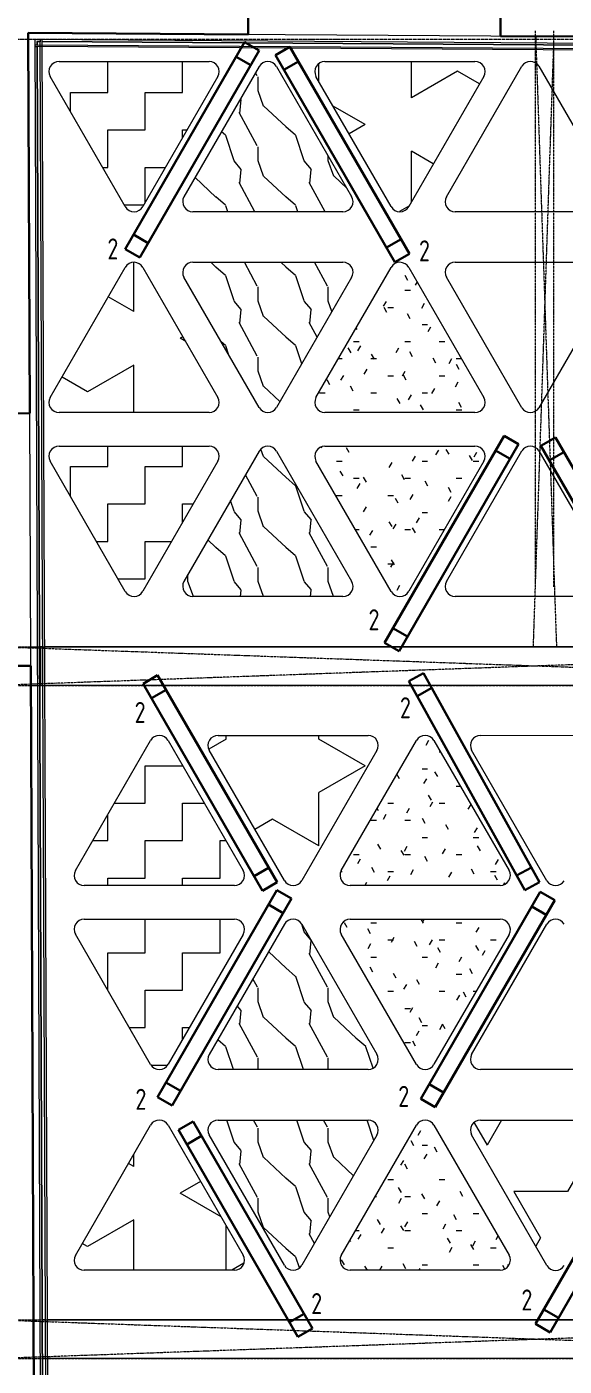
# Model space of a CAD drawing. Header units: millimetres. Extents: x -10438 to 68527, y -5058 to 44223.
# Drawn here: x 48858 to 52052, y 28659 to 36618 of the extents above; entities that cross this region are included whole.
import ezdxf

# ---------------------------------------------------------------- set-up
doc = ezdxf.new("R2010")
doc.units = ezdxf.units.MM
for name, pattern in [('ADSK_Линия сетки', [25, 20, -2.5, 0, -2.5]), ('ADSK_Штрих_ш3 п1_5', [4.5, 3, -1.5]), ('ADSK_Штрихпунктирная 2 точки_ш15 п1_5 п1_5 п1_5', [19.5, 15, -1.5, 0, -1.5, 0, -1.5])]:
    doc.linetypes.add(name, pattern=pattern)
for name, color, linetype, lineweight in [('Аннотация', 7, 'Continuous', 20), ('Каркас', 7, 'Continuous', 18), ('Оси', 7, 'Continuous', 9), ('Потолки', 7, 'Continuous', 9), ('Потолки штриховка', 7, 'Continuous', 9), ('Стены несущие', 7, 'Continuous', 30), ('Стены отделка', 7, 'Continuous', 30), ('Стены штриховка', 7, 'Continuous', 9)]:
    doc.layers.add(name, color=color, linetype=linetype, lineweight=lineweight)
doc.layers.add('Линии', color=7, linetype='Continuous', lineweight=9, true_color=0x00a600)
doc.styles.add('GOST Common_4', font='GOST_Common.ttf', dxfattribs={"width": 0.8, "height": 350})
pattern_1 = [(108.435, (108.29, 0), (-416.50086, 832.99954), [158.051, -1159.038]), (139.399, (58.31, 149.94), (-2499.010644, 2082.486787), [76.799, -3763.143]), (136.848, (416.5, 199.92), (-6247.5402574, 5830.957739), [182.691, -8951.868]), (109.983, (283.22, 324.87), (-1249.49393, 3332.002656), [97.5, -4777.508]), (90, (249.9, 0), (-416.5, 416.5), [83.3, -333.2]), (118.443, (249.9, 83.3), (2915.5071394, -5414.4962996), [227.365, -11140.87]), (84.289, (141.61, 283.22), (-416.5263, -3748.496867), [83.716, -4102.058]), (129.806, (149.94, 366.52), (1666.01521, -2082.48651), [65.059, -3187.91])]
pattern_2 = [(0, (0, 0), (406.4, 101.6), [33.528, -271.272, 33.528, -271.272, -1625.6]), (0, (0, 0), (406.4, 101.6), [-609.6, 33.528, -576.072, 33.528, -271.272, -711.2]), (0, (0, 0), (406.4, 101.6), [-1524, 33.528, -169.672, 33.528, -474.472]), (120, (152.4, 50.8), (-291.18818, 301.15272), [33.528, -271.272, 33.528, -271.272, -1625.6]), (120, (152.4, 50.8), (-291.18818, 301.15272), [-609.6, 33.528, -576.072, 33.528, -271.272, -711.2]), (120, (152.4, 50.8), (-291.18818, 301.15272), [-1524, 33.528, -169.672, 33.528, -474.472]), (240, (203.2, 254), (-115.21182, -402.75272), [33.528, -271.272, 33.528, -271.272, -1625.6]), (240, (203.2, 254), (-115.21182, -402.75272), [-609.6, 33.528, -576.072, 33.528, -271.272, -711.2]), (240, (203.2, 254), (-115.21182, -402.75272), [-1524, 33.528, -169.672, 33.528, -474.472])]
pattern_3 = [(0, (0, 0), (222.25, 222.25), [222.25, -222.25]), (90, (222.25, 0), (-222.25, 222.25), [222.25, -222.25])]
pattern_4 = [(108.435, (108.29, 0), (-416.50086, 832.99954), [158.05, -1159.038]), (139.399, (58.31, 149.94), (-2499.010644, 2082.486787), [76.799, -3763.143]), (136.848, (416.5, 199.92), (-6247.5402574, 5830.957739), [182.691, -8951.868]), (109.983, (283.22, 324.87), (-1249.49393, 3332.002656), [97.5, -4777.508]), (90, (249.9, 0), (-416.5, 416.5), [83.3, -333.2]), (118.443, (249.9, 83.3), (2915.5071394, -5414.4962996), [227.365, -11140.87]), (84.289, (141.61, 283.22), (-416.5263, -3748.496867), [83.716, -4102.058]), (129.806, (149.94, 366.52), (1666.01521, -2082.48651), [65.059, -3187.91])]

msp = doc.modelspace()

# ---------------------------------------------------------------- hatches: boundary and pattern name
at = {"layer": 'Потолки штриховка', "lineweight": 18}
h = msp.add_hatch(dxfattribs=at)
h.set_pattern_fill('FP_45', color=256, style=0, pattern_type=2)
h.set_pattern_definition(pattern_3)
h.paths.add_polyline_path([(49488.903, 35519.35), (49502.906, 35519.423), (49516.51, 35522.739), (49528.975, 35529.119), (49541.363, 35540.603), (49547.87, 35549.528), (49994.107, 36321.75), (49999.941, 36336.256), (50001.843, 36351.776), (49999.685, 36367.262), (49993.523, 36381.785), (49984.034, 36394.029), (49971.597, 36403.504), (49957.139, 36409.458), (49941.636, 36411.488), (49049.6, 36411.672), (49034.255, 36409.676), (49019.931, 36403.822), (49007.58, 36394.498), (48996.908, 36379.733), (48991.902, 36368.114), (48989.618, 36352.809), (48991.902, 36335.935), (48996.908, 36322.997), (49443.613, 35548.976), (49451.994, 35537.756), (49462.735, 35528.773), (49475.266, 35522.524), (49488.59, 35519.423)])
h = msp.add_hatch(dxfattribs=at)
h.set_pattern_fill('FP_48', color=256, style=0, pattern_type=2)
h.set_pattern_definition(pattern_4)
h.paths.add_polyline_path([(50238.8, 35518.976), (50736.783, 35518.976), (50750.703, 35520.613), (50763.864, 35525.435), (50775.546, 35533.179), (50785.114, 35543.421), (50792.044, 35555.604), (50795.959, 35569.062), (50796.644, 35583.061), (50794.063, 35596.837), (50788.357, 35609.639), (50338.546, 36387.25), (50333.083, 36394.329), (50320.65, 36403.822), (50306.186, 36409.778), (50289.759, 36411.672), (50275.037, 36409.676), (50260.722, 36403.729), (50248.318, 36394.198), (50238.8, 36381.785), (49791.84, 35607.622), (49786.268, 35593.19), (49784.572, 35577.812), (49786.863, 35562.512), (49792.991, 35548.307), (49802.547, 35536.14), (49814.897, 35526.822), (49829.219, 35520.971), (49844.56, 35518.976), (49994.107, 35518.976)])
h = msp.add_hatch(dxfattribs=at)
h.set_pattern_fill('STARS', color=256, scale=100, angle=90, style=0)
h.paths.add_polyline_path([(51068.656, 35519.35), (51082.658, 35519.423), (51096.262, 35522.739), (51108.727, 35529.119), (51119.374, 35538.213), (51127.622, 35549.528), (51573.859, 36321.75), (51579.693, 36336.256), (51581.596, 36351.776), (51579.437, 36367.262), (51572.252, 36383.105), (51563.786, 36394.029), (51551.349, 36403.504), (51536.891, 36409.458), (51521.388, 36411.488), (50629.352, 36411.672), (50614.007, 36409.676), (50599.683, 36403.822), (50587.332, 36394.498), (50576.661, 36379.733), (50571.077, 36364.243), (50569.37, 36352.809), (50571.077, 36337.429), (50576.661, 36322.997), (51023.365, 35548.976), (51031.746, 35537.756), (51042.487, 35528.773), (51055.018, 35522.524)])
h = msp.add_hatch(dxfattribs=at)
h.set_pattern_fill('STARS', color=256, scale=100, angle=90, style=0)
h.paths.add_polyline_path([(49049.6, 34325.621), (49941.636, 34325.805), (49957.139, 34327.835), (49971.597, 34333.789), (49984.034, 34343.264), (49994.107, 34356.797), (49999.941, 34371.869), (50001.843, 34385.517), (49999.941, 34401.037), (49994.107, 34415.544), (49547.474, 35188.309), (49539.621, 35199.08), (49528.3, 35208.52), (49516.51, 35214.554), (49502.906, 35217.87), (49488.903, 35217.943), (49474.834, 35214.554), (49462.735, 35208.52), (49451.994, 35199.537), (49443.313, 35187.765), (48996.908, 34414.296), (48991.325, 34399.864), (48989.618, 34384.484), (48991.902, 34369.179), (48998.026, 34354.968), (49007.58, 34342.795), (49019.931, 34333.471), (49034.255, 34327.617)])
h = msp.add_hatch(dxfattribs=at)
h.set_pattern_fill('FP_61', color=256, style=0, pattern_type=2)
h.set_pattern_definition(pattern_1)
h.paths.add_polyline_path([(50290.674, 34325.5), (50306.302, 34327.563), (50320.65, 34333.472), (50333.184, 34343.095), (50342.689, 34355.434), (50792.044, 35135.926), (50794.063, 35140.456), (50796.644, 35154.232), (50795.959, 35168.231), (50792.044, 35181.689), (50785.114, 35193.872), (50775.546, 35204.114), (50763.864, 35211.858), (50750.703, 35216.68), (50736.783, 35218.317), (49844.56, 35218.317), (49829.219, 35216.322), (49814.897, 35210.471), (49802.547, 35201.153), (49791.84, 35186.318), (49786.268, 35170.807), (49784.572, 35159.481), (49786.268, 35144.103), (49791.84, 35129.671), (50238.738, 34355.349), (50248.318, 34343.095), (50264.098, 34332.161), (50275.168, 34327.563), (50289.759, 34325.621)])
h = msp.add_hatch(dxfattribs=at)
h.set_pattern_fill('FP_64', color=256, style=0, pattern_type=2)
h.set_pattern_definition(pattern_2)
h.paths.add_polyline_path([(50629.352, 34325.621), (51521.388, 34325.805), (51536.891, 34327.835), (51551.349, 34333.789), (51563.786, 34343.264), (51573.859, 34356.797), (51579.693, 34371.869), (51581.596, 34385.517), (51579.437, 34401.674), (51573.859, 34415.544), (51127.226, 35188.309), (51119.374, 35199.08), (51108.727, 35208.174), (51095.38, 35214.769), (51082.658, 35217.87), (51068.342, 35217.87), (51055.018, 35214.769), (51042.074, 35208.174), (51031.405, 35199.08), (51023.066, 35187.765), (50576.661, 34414.296), (50571.077, 34399.864), (50569.37, 34384.484), (50571.655, 34369.179), (50577.778, 34354.968), (50587.332, 34342.795), (50599.683, 34333.471), (50614.007, 34327.617)])
h = msp.add_hatch(dxfattribs=at)
h.set_pattern_fill('FP_65', color=256, style=0, pattern_type=2)
h.set_pattern_definition(pattern_3)
h.paths.add_polyline_path([(49488.903, 33233.362), (49502.906, 33233.435), (49516.51, 33236.751), (49528.975, 33243.131), (49541.363, 33254.615), (49547.87, 33263.54), (49994.107, 34035.761), (49999.941, 34050.268), (50001.843, 34065.788), (49999.685, 34081.274), (49993.523, 34095.797), (49984.034, 34108.041), (49971.597, 34117.516), (49957.139, 34123.47), (49941.636, 34125.5), (49049.6, 34125.684), (49034.255, 34123.688), (49019.931, 34117.833), (49007.58, 34108.51), (48996.908, 34093.744), (48991.325, 34078.254), (48989.618, 34066.821), (48991.325, 34051.441), (48996.908, 34037.008), (49443.613, 33262.988), (49451.994, 33251.768), (49462.735, 33242.785), (49475.266, 33236.536), (49488.59, 33233.435)])
h = msp.add_hatch(dxfattribs=at)
h.set_pattern_fill('FP_49', color=256, style=0, pattern_type=2)
h.set_pattern_definition(pattern_1)
h.paths.add_polyline_path([(50264.098, 33232.988), (50736.783, 33232.988), (50750.703, 33234.625), (50763.864, 33239.447), (50775.546, 33247.191), (50785.114, 33257.433), (50792.044, 33269.616), (50795.959, 33283.074), (50796.644, 33297.073), (50792.044, 33315.379), (50788.357, 33323.651), (50342.64, 34095.956), (50333.083, 34108.34), (50320.65, 34117.833), (50306.186, 34123.79), (50289.759, 34125.684), (50275.168, 34123.742), (50260.722, 34117.741), (50248.318, 34108.21), (50238.8, 34095.797), (49791.84, 33321.634), (49786.268, 33307.202), (49784.572, 33291.824), (49786.863, 33276.524), (49792.991, 33262.319), (49802.547, 33250.152), (49814.897, 33240.834), (49829.219, 33234.983), (49844.56, 33232.988), (50238.8, 33232.988)])
h = msp.add_hatch(dxfattribs=at)
h.set_pattern_fill('FP_64', color=256, style=0, pattern_type=2)
h.set_pattern_definition(pattern_2)
h.paths.add_polyline_path([(51068.656, 33233.362), (51082.658, 33233.435), (51096.262, 33236.751), (51108.727, 33243.131), (51119.374, 33252.225), (51127.622, 33263.54), (51573.859, 34035.761), (51579.693, 34050.268), (51581.596, 34065.788), (51579.437, 34081.274), (51572.252, 34097.117), (51563.786, 34108.041), (51551.349, 34117.516), (51536.891, 34123.47), (51521.388, 34125.5), (50629.352, 34125.684), (50614.007, 34123.688), (50599.683, 34117.833), (50587.332, 34108.51), (50576.661, 34093.744), (50571.655, 34082.126), (50569.37, 34066.821), (50571.077, 34051.441), (50576.661, 34037.008), (51023.365, 33262.988), (51035.188, 33248.89), (51042.487, 33242.785), (51055.018, 33236.536), (51068.342, 33233.435)])
at = {"layer": 'Потолки штриховка', "lineweight": 18, "true_color": 0x787878}
h = msp.add_hatch(dxfattribs=at)
h.set_pattern_fill('FP_50', color=8, style=0, pattern_type=2)
h.set_pattern_definition([(45, (0, 0), (-53.03301, 53.03301), [])])
h.paths.add_polyline_path([(48938.797, 32704.299), (48938.797, 32934.299), (48933.945, 32933.82), (48934.893, 32704.299)])
at = {"layer": 'Потолки штриховка', "lineweight": 18}
h = msp.add_hatch(dxfattribs=at)
h.set_pattern_fill('FP_45', color=256, style=0, pattern_type=2)
h.set_pattern_definition(pattern_3)
h.paths.add_polyline_path([(49199.6, 31514.715), (50091.636, 31514.899), (50107.139, 31516.929), (50121.597, 31522.882), (50134.034, 31532.358), (50144.107, 31545.891), (50149.941, 31560.962), (50151.843, 31574.611), (50149.685, 31590.767), (50143.348, 31605.951), (49697.474, 32377.402), (49689.621, 32388.174), (49678.3, 32397.614), (49666.51, 32403.648), (49652.906, 32406.964), (49638.903, 32407.037), (49624.834, 32403.648), (49612.735, 32397.614), (49601.653, 32388.174), (49593.313, 32376.859), (49146.908, 31603.39), (49141.325, 31588.958), (49139.618, 31573.578), (49141.902, 31558.273), (49148.026, 31544.061), (49157.58, 31531.889), (49169.931, 31522.565), (49184.255, 31516.711)])
h = msp.add_hatch(dxfattribs=at)
h.set_pattern_fill('STARS', color=256, scale=100, angle=90, style=0)
h.paths.add_polyline_path([(50440.674, 31514.593), (50456.186, 31516.609), (50470.771, 31522.657), (50483.184, 31532.189), (50492.689, 31544.528), (50942.044, 32325.019), (50944.063, 32329.55), (50946.644, 32343.326), (50945.959, 32357.325), (50942.044, 32370.783), (50934.835, 32383.264), (50925.546, 32393.208), (50913.864, 32400.952), (50900.703, 32405.773), (50886.783, 32407.41), (49994.56, 32407.41), (49979.219, 32405.416), (49964.897, 32399.565), (49952.547, 32390.246), (49941.84, 32375.412), (49936.268, 32359.9), (49934.572, 32348.574), (49936.268, 32333.197), (49941.84, 32318.764), (50388.738, 31544.442), (50398.318, 31532.189), (50410.722, 31522.657), (50425.168, 31516.656), (50439.759, 31514.715)])
h = msp.add_hatch(dxfattribs=at)
h.set_pattern_fill('FP_68', color=256, style=0, pattern_type=2)
h.set_pattern_definition(pattern_2)
h.paths.add_polyline_path([(50779.352, 31514.715), (51671.388, 31514.899), (51686.891, 31516.929), (51701.349, 31522.882), (51713.786, 31532.358), (51723.859, 31545.891), (51729.693, 31560.962), (51731.596, 31574.611), (51729.693, 31590.131), (51723.859, 31604.637), (51277.226, 32377.402), (51269.374, 32388.174), (51258.727, 32397.268), (51246.262, 32403.648), (51232.658, 32406.964), (51218.342, 32406.964), (51205.018, 32403.863), (51192.074, 32397.268), (51181.746, 32388.631), (51173.066, 32376.859), (50726.661, 31603.39), (50721.077, 31588.958), (50719.37, 31573.578), (50721.655, 31558.273), (50727.778, 31544.061), (50737.332, 31531.889), (50749.683, 31522.565), (50764.007, 31516.711)])
h = msp.add_hatch(dxfattribs=at)
h.set_pattern_fill('FP_77', color=256, style=0, pattern_type=2)
h.set_pattern_definition(pattern_3)
h.paths.add_polyline_path([(49638.903, 30422.455), (49652.906, 30422.528), (49666.51, 30425.845), (49678.975, 30432.224), (49689.621, 30441.319), (49697.87, 30452.634), (50144.107, 31224.855), (50149.941, 31239.362), (50151.843, 31254.881), (50149.685, 31270.367), (50143.612, 31284.776), (50134.034, 31297.134), (50121.597, 31306.61), (50107.139, 31312.564), (50091.636, 31314.594), (49199.6, 31314.777), (49184.255, 31312.782), (49169.931, 31306.927), (49157.58, 31297.604), (49146.908, 31282.838), (49141.325, 31267.348), (49139.618, 31255.914), (49141.325, 31240.534), (49146.908, 31226.102), (49593.613, 30452.082), (49601.994, 30440.862), (49612.735, 30431.879), (49625.266, 30425.63)])
h = msp.add_hatch(dxfattribs=at)
h.set_pattern_fill('FP_49', color=256, style=0, pattern_type=2)
h.set_pattern_definition(pattern_1)
h.paths.add_polyline_path([(50726.661, 30422.082), (50886.783, 30422.082), (50900.703, 30423.719), (50913.864, 30428.541), (50925.546, 30436.284), (50935.114, 30446.527), (50942.044, 30458.709), (50945.959, 30472.168), (50946.644, 30486.167), (50942.044, 30504.473), (50938.357, 30512.744), (50492.64, 31285.05), (50483.083, 31297.434), (50470.65, 31306.927), (50456.186, 31312.884), (50439.759, 31314.777), (50425.168, 31312.836), (50410.722, 31306.835), (50398.318, 31297.304), (50388.8, 31284.89), (49941.84, 30510.728), (49936.268, 30496.296), (49934.572, 30480.918), (49936.863, 30465.618), (49942.991, 30451.413), (49952.547, 30439.246), (49964.897, 30429.928), (49979.219, 30424.077), (49994.56, 30422.082), (50388.8, 30422.082)])
h = msp.add_hatch(dxfattribs=at)
h.set_pattern_fill('FP_64', color=256, style=0, pattern_type=2)
h.set_pattern_definition(pattern_2)
h.paths.add_polyline_path([(51218.656, 30422.455), (51232.658, 30422.528), (51246.262, 30425.845), (51258.727, 30432.224), (51269.374, 30441.319), (51277.622, 30452.634), (51723.859, 31224.855), (51729.693, 31239.362), (51731.596, 31254.881), (51729.437, 31270.367), (51722.252, 31286.211), (51713.786, 31297.134), (51701.349, 31306.61), (51686.891, 31312.564), (51671.388, 31314.594), (50779.352, 31314.777), (50764.007, 31312.782), (50749.683, 31306.927), (50737.332, 31297.604), (50726.661, 31282.838), (50721.077, 31267.348), (50719.37, 31255.914), (50721.077, 31240.534), (50726.661, 31226.102), (51173.365, 30452.082), (51181.746, 30440.862), (51192.487, 30431.879), (51205.018, 30425.63), (51218.342, 30422.528)])
h = msp.add_hatch(dxfattribs=at)
h.set_pattern_fill('STARS', color=256, scale=100, angle=90, style=0)
h.paths.add_polyline_path([(49199.6, 29228.727), (50091.636, 29228.91), (50107.139, 29230.941), (50121.597, 29236.894), (50134.034, 29246.37), (50144.107, 29259.903), (50149.941, 29274.974), (50151.843, 29288.623), (50149.941, 29304.143), (50144.107, 29318.649), (49697.474, 30091.414), (49689.621, 30102.185), (49678.975, 30111.28), (49666.51, 30117.659), (49652.906, 30120.976), (49638.59, 30120.976), (49624.834, 30117.659), (49612.735, 30111.626), (49601.994, 30102.642), (49593.313, 30090.871), (49146.908, 29317.402), (49141.325, 29302.97), (49139.618, 29287.59), (49141.902, 29272.285), (49148.026, 29258.073), (49157.58, 29245.901), (49169.931, 29236.577), (49184.255, 29230.723)])
h = msp.add_hatch(dxfattribs=at)
h.set_pattern_fill('FP_58', color=256, style=0, pattern_type=2)
h.set_pattern_definition(pattern_4)
h.paths.add_polyline_path([(50440.674, 29228.605), (50456.186, 29230.621), (50470.771, 29236.669), (50483.083, 29246.07), (50492.689, 29258.54), (50938.357, 30030.76), (50944.063, 30043.562), (50946.644, 30057.338), (50945.959, 30071.337), (50942.044, 30084.795), (50935.114, 30096.978), (50925.546, 30107.22), (50913.864, 30114.963), (50900.703, 30119.785), (50886.783, 30121.422), (49994.56, 30121.422), (49979.219, 30119.428), (49964.897, 30113.577), (49952.547, 30104.258), (49941.84, 30089.424), (49936.863, 30077.886), (49934.572, 30062.586), (49936.863, 30045.667), (49941.84, 30032.776), (50388.738, 29258.454), (50398.318, 29246.2), (50410.722, 29236.669), (50425.168, 29230.668), (50439.759, 29228.727)])
h = msp.add_hatch(dxfattribs=at)
h.set_pattern_fill('FP_47', color=256, style=0, pattern_type=2)
h.set_pattern_definition(pattern_2)
h.paths.add_polyline_path([(50779.352, 29228.727), (51671.388, 29228.91), (51686.891, 29230.941), (51701.349, 29236.894), (51713.786, 29246.37), (51723.859, 29259.903), (51729.437, 29273.137), (51731.596, 29288.623), (51729.693, 29304.143), (51723.859, 29318.649), (51271.722, 30098.964), (51268.839, 30102.642), (51258.052, 30111.626), (51246.262, 30117.659), (51232.658, 30120.976), (51218.342, 30120.976), (51205.018, 30117.875), (51192.487, 30111.626), (51181.746, 30102.642), (51173.066, 30090.871), (50726.661, 29317.402), (50721.077, 29302.97), (50719.37, 29287.59), (50721.655, 29272.285), (50727.778, 29258.073), (50737.332, 29245.901), (50749.683, 29236.577), (50764.007, 29230.723)])
h = msp.add_hatch(dxfattribs=at)
h.set_pattern_fill('STARS', color=256, scale=100, angle=180, style=0)
h.paths.add_polyline_path([(51994.433, 29227.667), (52008.436, 29227.74), (52022.04, 29231.056), (52034.504, 29237.436), (52045.151, 29246.53), (52053.4, 29257.845), (52499.637, 30030.067), (52505.471, 30044.573), (52507.373, 30060.093), (52505.215, 30075.579), (52498.03, 30091.423), (52489.564, 30102.346), (52477.127, 30111.822), (52462.669, 30117.775), (52447.166, 30119.805), (51555.13, 30119.989), (51539.785, 30117.993), (51525.461, 30112.139), (51513.11, 30102.815), (51502.438, 30088.05), (51496.855, 30072.56), (51495.148, 30061.126), (51496.855, 30045.746), (51502.438, 30031.314), (51949.143, 29257.293), (51957.524, 29246.073), (51968.265, 29237.09), (51980.795, 29230.841)])

# ---------------------------------------------------------------- linework, layer by layer
at = {"layer": 'Каркас', "color": 8, "linetype": 'ADSK_Штрих_ш3 п1_5', "lineweight": 9, "true_color": 0x808080}
for p, q in [((48938.797, 32934.299), (48938.797, 32704.299)), ((48951.943, 32934.299), (48938.797, 32934.299)), ((54612.894, 32934.299), (48961.943, 32934.299)), ((48952.893, 32704.299), (48938.797, 32704.299)), ((54612.894, 32704.299), (48962.75, 32704.299)), ((48968.457, 28934.299), (48950.457, 28934.299)), ((54871.448, 28934.299), (48978.458, 28934.299)), ((48969.407, 28704.299), (48951.407, 28704.299)), ((54873.308, 28704.299), (48979.407, 28704.299))]:
    msp.add_line(p, q, dxfattribs=at)
at = {"layer": 'Линии', "color": 7, "linetype": 'ADSK_Штрихпунктирная 2 точки_ш15 п1_5 п1_5 п1_5'}
for p, q in [((51880.66, 33289.489), (51880.66, 36594.299)), ((51882.142, 36553.78), (52005.617, 32934.299)), ((51990.66, 33289.489), (51990.66, 36594.299)), ((51868.639, 32934.299), (51990.311, 36529.48)), ((55138.737, 32936.1), (48689.761, 32704.299)), ((48689.761, 32934.299), (55138.737, 32934.299)), ((48691.312, 32934.299), (55138.737, 32704.299)), ((48689.761, 32704.299), (55138.737, 32704.299)), ((48689.761, 28934.299), (55138.737, 28704.299)), ((55138.737, 28934.299), (48689.761, 28704.299)), ((48689.761, 28934.299), (55138.737, 28934.299)), ((48689.761, 28704.299), (55138.737, 28704.299))]:
    msp.add_line(p, q, dxfattribs=at)
at = {"layer": 'Линии', "color": 1, "lineweight": 30, "true_color": 0xff0000}
for p, q in [((49442.942, 35295.993), (50152.735, 36525.869)), ((50239.346, 36475.884), (49529.553, 35246.008)), ((50152.735, 36525.869), (50239.346, 36475.884)), ((50102.749, 36439.258), (50189.36, 36389.273)), ((49579.539, 35332.619), (49492.928, 35382.604)), ((49529.553, 35246.008), (49442.942, 35295.993)), ((51908.551, 31477.987), (51198.758, 30248.111)), ((51995.161, 31428.002), (51908.551, 31477.987)), ((51285.369, 30198.126), (51995.161, 31428.002)), ((51945.176, 31341.391), (51858.565, 31391.376)), ((51248.744, 30334.722), (51335.355, 30284.737)), ((51198.758, 30248.111), (51285.369, 30198.126)), ((51880.729, 28909.59), (52590.521, 30139.466)), ((52677.132, 30089.481), (51967.34, 28859.605)), ((52017.325, 28946.216), (51930.714, 28996.201)), ((51967.34, 28859.605), (51880.729, 28909.59))]:
    msp.add_line(p, q, dxfattribs=at)
at = {"layer": 'Линии', "color": 5, "lineweight": 30, "true_color": 0x0000ff}
for p, q in [((50422.172, 36498.893), (50335.561, 36448.908)), ((51131.964, 35269.017), (50422.172, 36498.893)), ((50335.561, 36448.908), (51045.353, 35219.032)), ((50472.157, 36412.282), (50385.546, 36362.297)), ((50995.367, 35305.643), (51081.978, 35355.628)), ((51045.353, 35219.032), (51131.964, 35269.017)), ((50984.163, 32957.463), (51693.956, 34187.339)), ((51693.956, 34187.339), (51780.566, 34137.354)), ((51999.363, 34177.492), (51912.752, 34127.507)), ((52709.155, 32947.616), (51999.363, 34177.492)), ((51780.566, 34137.354), (51070.774, 32907.478)), ((51643.97, 34100.728), (51730.581, 34050.743)), ((51912.752, 34127.507), (52622.544, 32897.631)), ((52049.348, 34090.881), (51962.737, 34040.896)), ((51120.76, 32994.089), (51034.149, 33044.074)), ((51070.774, 32907.478), (50984.163, 32957.463)), ((49635.555, 32764.138), (49548.944, 32714.152)), ((49548.944, 32714.152), (50258.736, 31484.276)), ((50345.347, 31534.262), (49635.555, 32764.138)), ((51128.987, 32728.628), (51216.44, 32777.124)), ((51817.626, 31486.784), (51128.987, 32728.628)), ((51216.44, 32777.124), (51905.08, 31535.28)), ((49685.54, 32677.527), (49598.929, 32627.541)), ((51177.482, 32641.174), (51264.936, 32689.67)), ((50208.75, 31570.887), (50295.361, 31620.873)), ((51856.584, 31622.734), (51769.13, 31574.238)), ((50258.736, 31484.276), (50345.347, 31534.262)), ((51905.08, 31535.28), (51817.626, 31486.784)), ((49635.083, 30258.372), (50344.875, 31488.248)), ((50431.486, 31438.263), (49721.694, 30208.386)), ((50344.875, 31488.248), (50431.486, 31438.263)), ((50294.889, 31401.637), (50381.5, 31351.652)), ((49771.679, 30294.997), (49685.068, 30344.983)), ((49721.694, 30208.386), (49635.083, 30258.372)), ((49845.943, 30113.569), (49759.332, 30063.584)), ((50555.735, 28883.693), (49845.943, 30113.569)), ((49759.332, 30063.584), (50469.124, 28833.708)), ((49895.928, 30026.958), (49809.317, 29976.973)), ((50419.139, 28920.319), (50505.75, 28970.304)), ((50469.124, 28833.708), (50555.735, 28883.693))]:
    msp.add_line(p, q, dxfattribs=at)
at = {"layer": 'Оси', "linetype": 'ADSK_Линия сетки'}
msp.add_line((-9638.275, 36545), (56004.853, 36545), dxfattribs=at)
at = {"layer": 'Потолки'}
for p, q in [((49049.6, 36411.672), (49941.636, 36411.488)), ((50238.671, 36381.859), (49791.84, 35607.622)), ((50342.64, 36381.944), (50788.357, 35609.639)), ((50629.352, 36411.672), (51521.388, 36411.488)), ((51351.592, 35607.622), (51799.143, 36383.105)), ((51901.718, 36383.085), (52348.287, 35609.054)), ((49443.613, 35548.976), (48996.908, 36322.997)), ((49994.107, 36321.75), (49547.87, 35549.528)), ((51023.365, 35548.976), (50576.661, 36322.997)), ((51573.859, 36321.75), (51127.622, 35549.528)), ((50736.783, 35518.976), (49844.56, 35518.976)), ((52296.83, 35518.68), (51404.312, 35518.976)), ((48996.908, 34414.296), (49443.613, 35188.317)), ((49547.87, 35187.765), (49994.107, 34415.544)), ((49844.56, 35218.317), (50736.783, 35218.317)), ((50576.661, 34414.296), (51023.365, 35188.317)), ((51127.622, 35187.765), (51573.859, 34415.544)), ((51404.312, 35218.317), (52296.83, 35218.613)), ((50238.671, 34355.434), (49791.84, 35129.671)), ((50788.357, 35127.654), (50342.64, 34355.349)), ((51799.143, 34354.188), (51351.592, 35129.671)), ((52348.287, 35128.239), (51901.718, 34354.208)), ((49941.636, 34325.805), (49049.6, 34325.621)), ((51521.388, 34325.805), (50629.352, 34325.621)), ((49049.6, 34125.684), (49941.636, 34125.5)), ((50238.671, 34095.871), (49791.84, 33321.634)), ((50342.64, 34095.956), (50788.357, 33323.651)), ((50629.352, 34125.684), (51521.388, 34125.5)), ((51351.592, 33321.634), (51799.143, 34097.117)), ((51901.718, 34097.097), (52348.287, 33323.066)), ((49443.613, 33262.988), (48996.908, 34037.008)), ((49994.107, 34035.761), (49547.87, 33263.54)), ((51023.365, 33262.988), (50576.661, 34037.008)), ((51573.859, 34035.761), (51127.622, 33263.54)), ((50736.783, 33232.988), (49844.56, 33232.988)), ((52296.83, 33232.692), (51404.312, 33232.988)), ((48933.882, 32934.299), (48951.943, 32934.299)), ((48961.943, 32934.299), (54612.894, 32934.299)), ((48952.893, 32704.299), (48934.868, 32704.299)), ((54612.894, 32704.299), (48962.75, 32704.299)), ((49994.56, 32407.41), (50886.783, 32407.41)), ((51554.312, 32407.41), (52446.83, 32407.706)), ((49146.908, 31603.39), (49593.613, 32377.411)), ((49697.87, 32376.859), (50144.107, 31604.637)), ((50388.671, 31544.528), (49941.84, 32318.764)), ((50938.357, 32316.748), (50492.64, 31544.442)), ((50726.661, 31603.39), (51173.365, 32377.411)), ((51277.622, 32376.859), (51723.859, 31604.637)), ((51949.143, 31543.281), (51501.592, 32318.764)), ((50091.636, 31514.899), (49199.6, 31514.715)), ((51671.388, 31514.899), (50779.352, 31514.715)), ((49199.6, 31314.777), (50091.636, 31314.594)), ((50388.671, 31284.965), (49941.84, 30510.728)), ((50492.64, 31285.05), (50938.357, 30512.744)), ((50779.352, 31314.777), (51671.388, 31314.594)), ((51501.592, 30510.728), (51949.143, 31286.211)), ((49593.613, 30452.082), (49146.908, 31226.102)), ((50144.107, 31224.855), (49697.87, 30452.634)), ((51173.365, 30452.082), (50726.661, 31226.102)), ((51723.859, 31224.855), (51277.622, 30452.634)), ((50886.783, 30422.082), (49994.56, 30422.082)), ((52446.83, 30421.786), (51554.312, 30422.082)), ((49146.908, 29317.402), (49593.613, 30091.423)), ((49697.87, 30090.871), (50144.107, 29318.649)), ((49994.56, 30121.422), (50886.783, 30121.422)), ((50726.661, 29317.402), (51173.365, 30091.423)), ((51277.622, 30090.871), (51723.859, 29318.649)), ((51554.312, 30121.422), (52446.83, 30121.718)), ((50388.671, 29258.54), (49941.84, 30032.776)), ((50938.357, 30030.76), (50492.64, 29258.454)), ((51949.143, 29257.293), (51501.592, 30032.776)), ((50091.636, 29228.91), (49199.6, 29228.727)), ((51671.388, 29228.91), (50779.352, 29228.727)), ((48950.457, 28934.299), (48968.457, 28934.299)), ((48978.458, 28934.299), (54871.448, 28934.299)), ((48969.407, 28704.299), (48951.407, 28704.299)), ((54873.308, 28704.299), (48979.407, 28704.299))]:
    msp.add_line(p, q, dxfattribs=at)
for centre, radius, start, end in [((49049.6, 36351.679), 59.992, 89.9994848, 208.5618725), ((49941.636, 36351.278), 60.21, 330.6308233, 90.0000007), ((50290.766, 36351.794), 60, 30.1665077, 150.0096868), ((50629.352, 36351.679), 59.992, 89.9994848, 208.5618725), ((51521.388, 36351.278), 60.21, 330.6308233, 90.0000008), ((51850.424, 36351.957), 60, 31.2519354, 148.725093), ((49844.56, 35578.976), 60, 151.4822019, 270), ((50736.783, 35578.976), 60, 270, 30.7330268), ((51404.312, 35578.976), 60, 151.4822019, 270), ((49495.594, 35578.976), 60, 209.9903132, 330.6073034), ((51075.346, 35578.976), 60, 209.9903132, 330.6073034), ((49495.594, 35158.317), 60, 29.3926966, 150.0096868), ((49844.56, 35158.317), 60, 90, 208.5177981), ((50736.783, 35158.317), 60, 329.2669732, 90), ((51075.346, 35158.317), 60, 29.3926966, 150.0096868), ((51404.312, 35158.317), 60, 90, 208.5177981), ((49049.6, 34385.614), 59.992, 151.4381275, 270.0005152), ((49941.636, 34386.015), 60.21, 269.9999992, 29.3691767), ((50629.352, 34385.614), 59.992, 151.4381275, 270.0005152), ((51521.388, 34386.015), 60.21, 269.9999992, 29.3691767), ((50290.766, 34385.499), 60, 209.9903132, 329.8334923), ((51850.424, 34385.336), 60, 211.274907, 328.7480646), ((49049.6, 34065.691), 59.992, 89.9994848, 208.5618725), ((49941.636, 34065.29), 60.21, 330.6308233, 90.0000007), ((50290.766, 34065.806), 60, 30.1665077, 150.0096868), ((50629.352, 34065.691), 59.992, 89.9994848, 208.5618725), ((51521.388, 34065.29), 60.21, 330.6308233, 90.0000007), ((51850.424, 34065.969), 60, 31.2519354, 148.725093), ((49844.56, 33292.988), 60, 151.4822019, 270), ((50736.783, 33292.988), 60, 270, 30.7330268), ((51404.312, 33292.988), 60, 151.4822019, 270), ((49495.594, 33292.988), 60, 209.9903132, 330.6073034), ((51075.346, 33292.988), 60, 209.9903132, 330.6073034), ((49645.594, 32347.411), 60, 29.3926966, 150.0096868), ((49994.56, 32347.41), 60, 90, 208.5177981), ((50886.783, 32347.41), 60, 329.2669732, 90), ((51225.346, 32347.411), 60, 29.3926966, 150.0096868), ((51554.312, 32347.41), 60, 90, 208.5177981), ((49199.6, 31574.707), 59.992, 151.4381275, 270.0005152), ((50091.636, 31575.108), 60.21, 269.9999992, 29.3691767), ((50779.352, 31574.707), 59.992, 151.4381275, 270.0005152), ((51671.388, 31575.108), 60.21, 269.9999992, 29.3691767), ((50440.766, 31574.593), 60, 209.9903132, 329.8334923), ((52000.424, 31574.43), 60, 211.274907, 328.7480646), ((49199.6, 31254.785), 59.992, 89.9994848, 208.5618725), ((50091.636, 31254.384), 60.21, 330.6308233, 90.0000008), ((50440.766, 31254.899), 60, 30.1665077, 150.0096868), ((50779.352, 31254.785), 59.992, 89.9994848, 208.5618725), ((51671.388, 31254.384), 60.21, 330.6308233, 90.0000008), ((52000.424, 31255.062), 60, 31.2519354, 148.725093), ((49994.56, 30482.082), 60, 151.4822019, 270), ((50886.783, 30482.082), 60, 270, 30.7330268), ((51554.312, 30482.082), 60, 151.4822019, 270), ((49645.594, 30482.081), 60, 209.9903132, 330.6073034), ((51225.346, 30482.081), 60, 209.9903132, 330.6073034), ((49645.594, 30061.423), 60, 29.3926966, 150.0096868), ((49994.56, 30061.422), 60, 90, 208.5177981), ((50886.783, 30061.422), 60, 329.2669732, 90), ((51225.346, 30061.423), 60, 29.3926966, 150.0096868), ((51554.312, 30061.422), 60, 90, 208.5177981), ((49199.6, 29288.719), 59.992, 151.4381275, 270.0005152), ((50091.636, 29289.12), 60.21, 269.9999993, 29.3691767), ((50779.352, 29288.719), 59.992, 151.4381275, 270.0005152), ((51671.388, 29289.12), 60.21, 269.9999992, 29.3691767), ((50440.766, 29288.605), 60, 209.9903132, 329.8334923), ((52000.424, 29288.442), 60, 211.274907, 328.7480646)]:
    msp.add_arc(centre, radius, start, end, dxfattribs=at)
at = {"layer": 'Стены несущие'}
for p, q in [((50176.598, 36952.826), (50174.076, 36572.834)), ((51674.043, 36562.878), (51676.565, 36942.87)), ((50174.076, 36572.834), (48866.885, 36581.51)), ((48866.885, 36581.51), (48876.218, 34321.049)), ((54869.923, 36541.665), (51674.043, 36562.878)), ((48876.218, 34321.049), (48496.221, 34319.48)), ((48502.414, 32819.493), (48882.41, 32821.062)), ((48882.41, 32821.062), (48915.806, 24731.973))]:
    msp.add_line(p, q, dxfattribs=at)
at = {"layer": 'Стены отделка', "lineweight": 9}
for p, q in [((48866.661, 36541.511), (48866.927, 36581.51)), ((48867.05, 36541.508), (48866.661, 36541.511)), ((48866.927, 36581.51), (54849.952, 36541.798)), ((54849.687, 36501.799), (48907.052, 36541.243)), ((48972.883, 20595.723), (48907.052, 36541.243)), ((48919.102, 36529.163), (48919.176, 36511.162)), ((48937.102, 36529.043), (48919.102, 36529.163)), ((48919.176, 36511.162), (53957.894, 36477.717)), ((48919.217, 36501.161), (48972.887, 23501.454)), ((53923.894, 36467.943), (48919.217, 36501.161)), ((48990.813, 23519.454), (48937.102, 36529.043)), ((53951.894, 36495.758), (48947.103, 36528.977)), ((48947.103, 36528.977), (49000.771, 23529.454)), ((48915.812, 24730.523), (48876.218, 34321.049))]:
    msp.add_line(p, q, dxfattribs=at)
at = {"layer": 'Стены штриховка'}
for p, q in [((48937.053, 36541.044), (48937.102, 36529.043)), ((48947.053, 36540.977), (48947.103, 36528.977)), ((48907.176, 36511.241), (48919.176, 36511.162)), ((48907.217, 36501.241), (48919.217, 36501.161)), ((48917.093, 36531.176), (48917.176, 36511.175)), ((48937.094, 36531.043), (48917.093, 36531.176)), ((48917.217, 36501.175), (48970.895, 23499.454)), ((53953.894, 36497.744), (48947.095, 36530.977))]:
    msp.add_line(p, q, dxfattribs=at)

# ---------------------------------------------------------------- texts
at = {"layer": 'Аннотация', "lineweight": 9, "char_height": 125, "width": 175.5, "attachment_point": 5, "line_spacing_factor": 1.022766, "style": 'GOST Common_4'}
for insert in [(49369.594, 35297.895), (51221.31, 35286.362), (50921.28, 33094.2), (51108.057, 32571.451), (49531.471, 32543.606), (51098.172, 30262.191), (49536.337, 30244.747), (50580.744, 29031.125), (51829.953, 29052.563)]:
    msp.add_mtext('\\pt180,360,540,720,900,1080,1260,1440,1620,1800,1980,2160,2340,2520,2700,2880,3060,3240,3420,3600,3780,3960,4140,4320,4500,4680,4860,5040,5220,5400,5580,5760;2 ', dxfattribs=dict(at, insert=insert))

doc.saveas('drawing.dxf')
